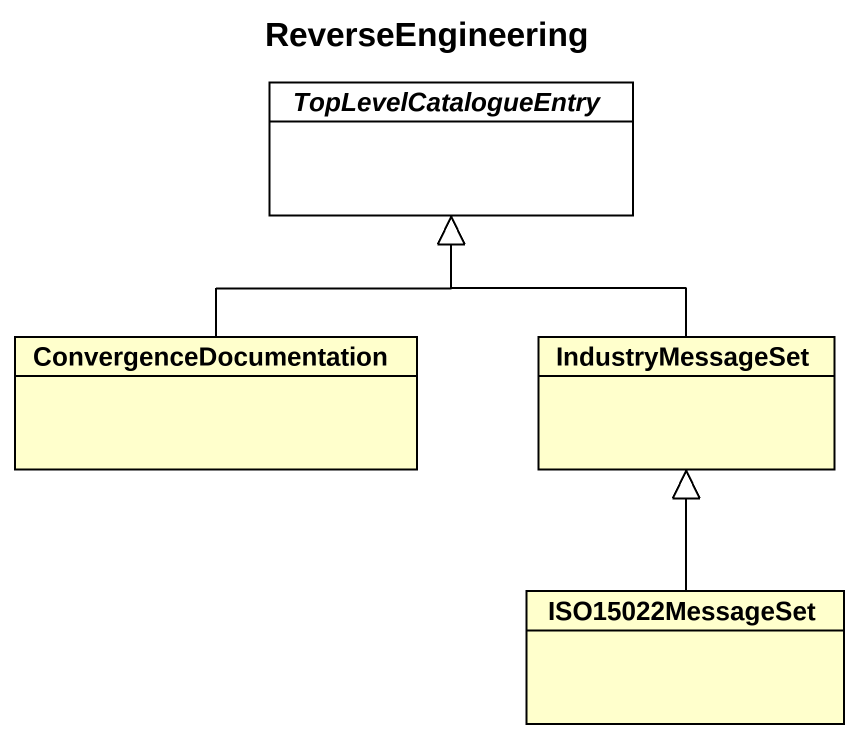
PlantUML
@startuml
title ReverseEngineering
hide circle
hide empty members
abstract class TopLevelCatalogueEntry
class ConvergenceDocumentation #FFFFCC
class IndustryMessageSet #FFFFCC
class ISO15022MessageSet #FFFFCC
ConvergenceDocumentation -up-|> TopLevelCatalogueEntry
IndustryMessageSet -up-|> TopLevelCatalogueEntry
ISO15022MessageSet -up-|> IndustryMessageSet
@enduml
